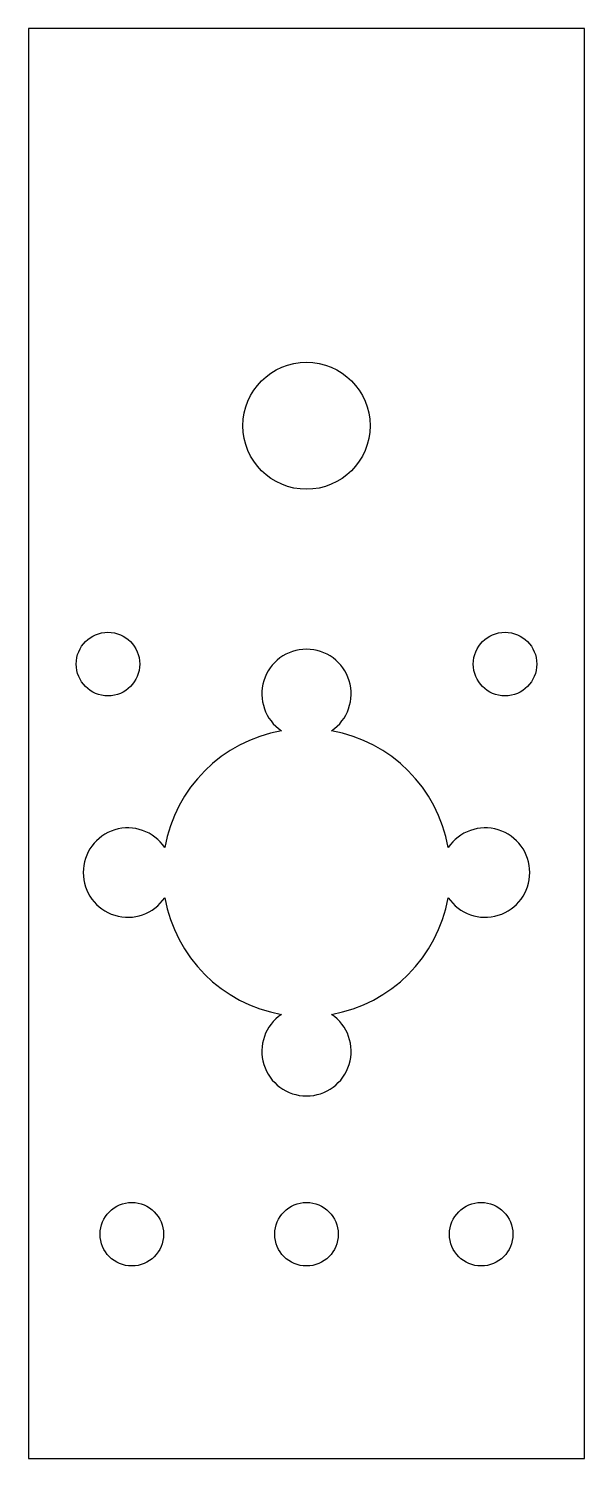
# Model space of a CAD drawing. Header units: millimetres. Extents: x -28 to 0, y -75 to -3.
import ezdxf

# ---------------------------------------------------------------- set-up
doc = ezdxf.new("R2010")
doc.units = ezdxf.units.MM
doc.layers.get('0').update_dxf_attribs({"linetype": 'CONTINUOUS'})

msp = doc.modelspace()

# ---------------------------------------------------------------- linework, layer by layer
msp.add_lwpolyline([(-28, -3), (-28, -75), (0, -75), (0, -3)], close=True)
msp.add_lwpolyline([(-15.264, -38.361, 0.314877), (-21.139, -44.236, 3.251373), (-21.139, -46.764, 0.314877), (-15.264, -52.639, 3.251373), (-12.736, -52.639, 0.314877), (-6.861, -46.764, 3.251373), (-6.861, -44.236, 0.314877), (-12.736, -38.361, 3.251373)], format="xyb", close=True)
for centre, radius in [((-14, -23), 3.2), ((-24, -35), 1.6), ((-4, -35), 1.6), ((-22.8, -63.711), 1.6), ((-14, -63.711), 1.6), ((-5.2, -63.711), 1.6)]:
    msp.add_circle(centre, radius)

doc.saveas('drawing.dxf')
